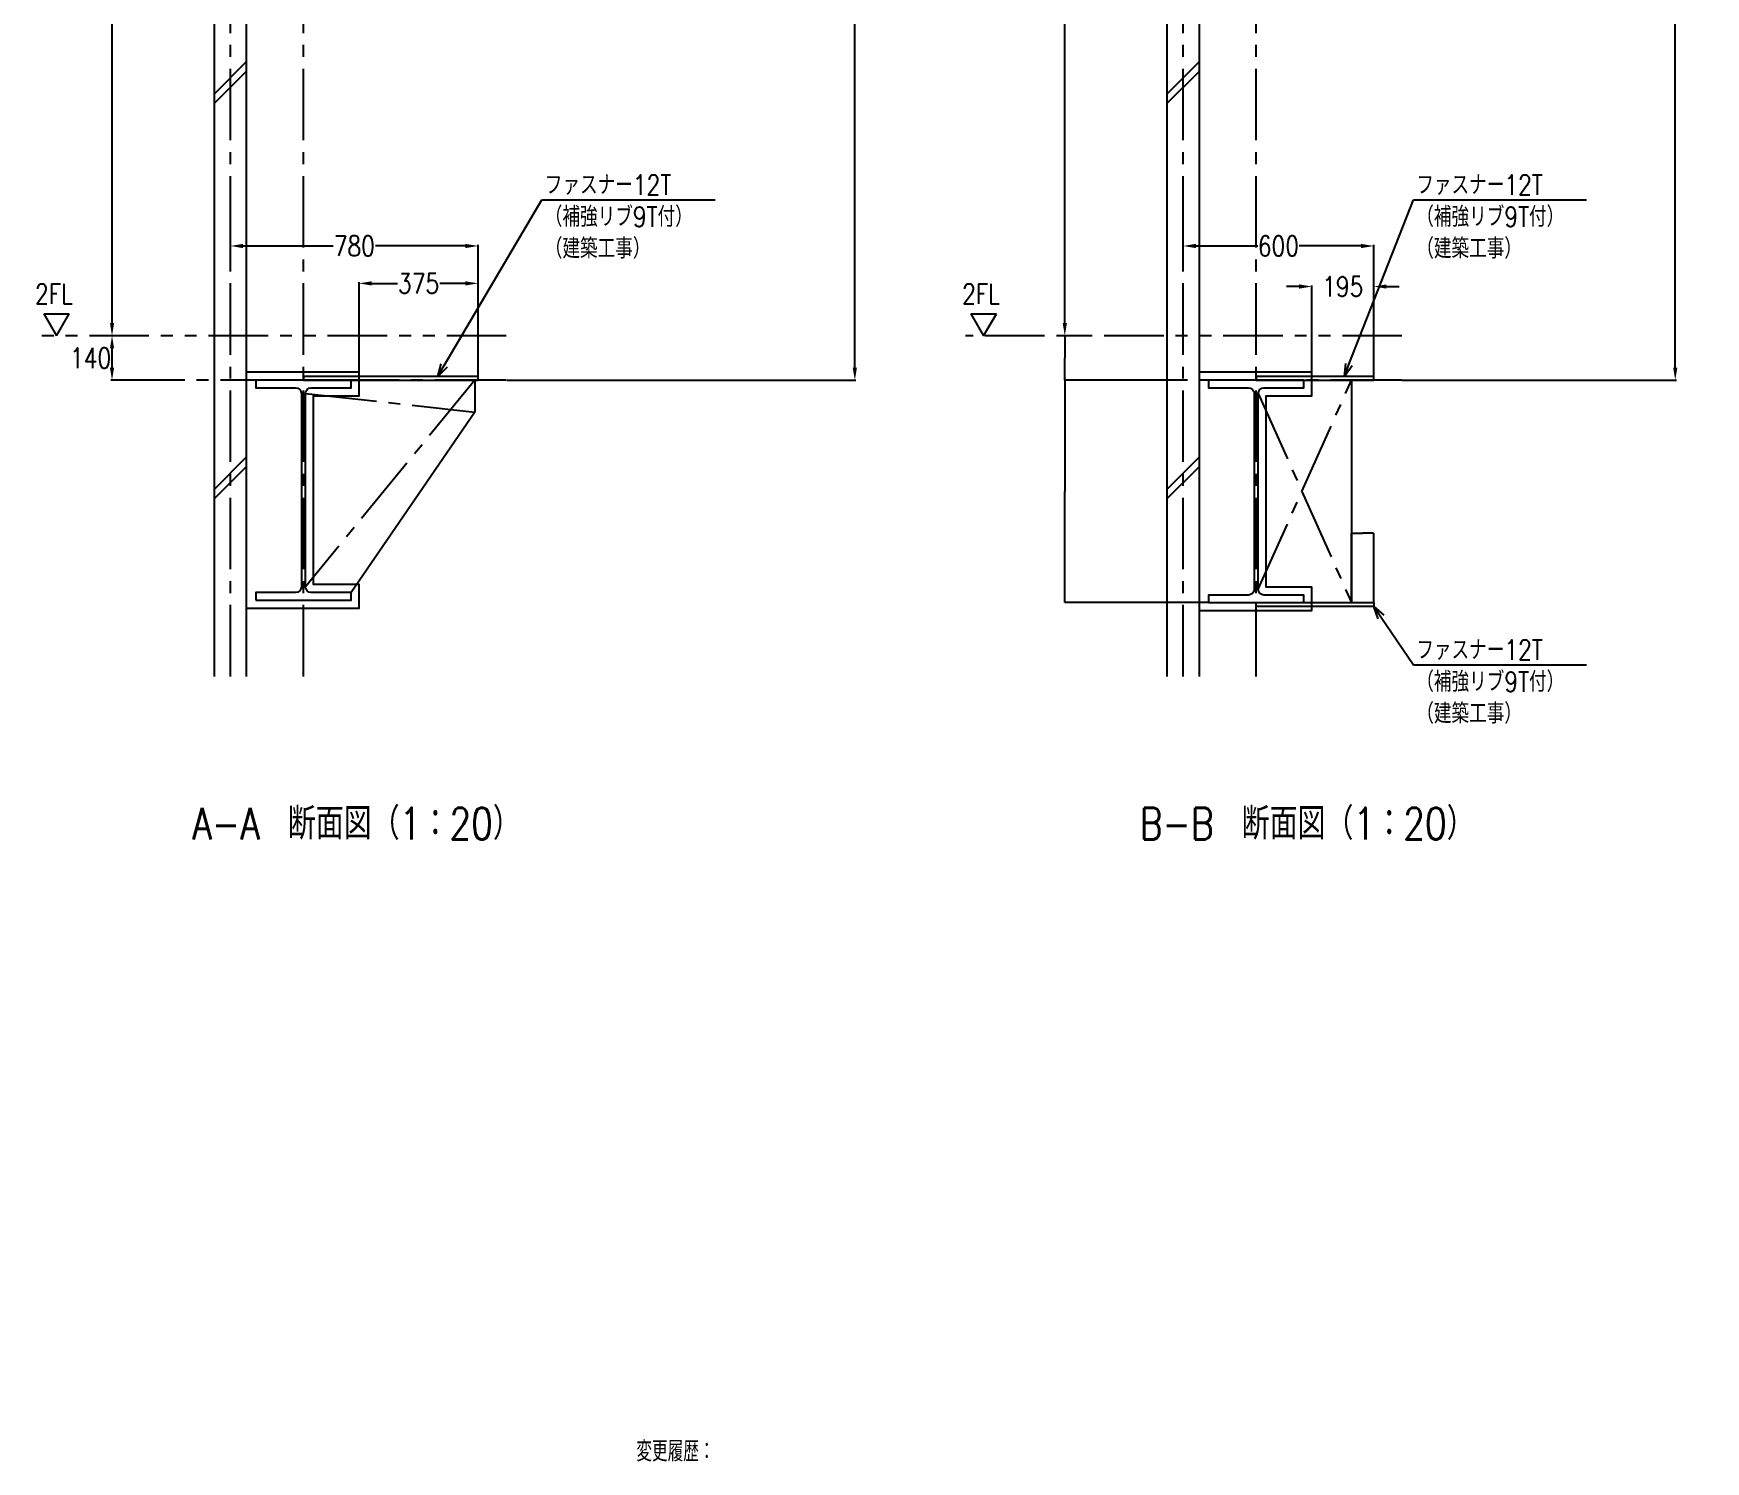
# Model space of a CAD drawing. Extents: x 1780 to 16224, y 361 to 9566.
# Drawn here: x 1817 to 7082, y 601 to 5096 of the extents above; entities that cross this region are included whole.
import ezdxf
from ezdxf.enums import TextEntityAlignment as Align

# ---------------------------------------------------------------- set-up
doc = ezdxf.new("R2010")
doc.units = 0
doc.header["$LTSCALE"] = 300
doc.header["$MEASUREMENT"] = 0
doc.linetypes.add('CENTER2', pattern=[1.125, 0.75, -0.125, 0.125, -0.125])
doc.linetypes.add('PHANTOM2', pattern=[1.25, 0.625, -0.125, 0.125, -0.125, 0.125, -0.125])
doc.layers.get('0').update_dxf_attribs({"linetype": 'CONTINUOUS'})
doc.layers.get('DEFPOINTS').update_dxf_attribs({"color": 8, "linetype": 'CONTINUOUS'})
for name, color, linetype in [('01-寸法１', 6, 'CONTINUOUS'), ('01-梁_S', 7, 'CONTINUOUS'), ('ZZ-BUILD-AXIS-T', 7, 'CENTER2'), ('ZZ-BUILD-W', 3, 'CONTINUOUS'), ('ZZ-COMMENT', 6, 'CONTINUOUS'), ('ZZ-DIM-COM1', 6, 'CONTINUOUS'), ('ZZ-OBJE', 3, 'CONTINUOUS'), ('ZZ-TITLE', 4, 'CONTINUOUS')]:
    doc.layers.add(name, color=color, linetype=linetype)
doc.styles.add('KANSIM', font='SIMPLEX.shx', dxfattribs={"width": 0.7, "bigfont": 'extfont2.shx'})
doc.styles.add('MITOH', font='romans.shx', dxfattribs={"width": 0.8, "bigfont": 'extfont.shx'})
doc.dimstyles.get("Standard").update_dxf_attribs({"dimtxt": 0.18, "dimasz": 0.18, "dimexe": 0.18, "dimexo": 0.0625, "dimgap": 0.09, "dimtad": 0, "dimtih": 1, "dimtoh": 1, "dimzin": 0, "dimdsep": 46, "dimtxsty": 'MITOH', "dimcen": 0.09, "dimadec": 0, "dimazin": 0, "dimtfac": 1, "dimtofl": 0, "dimtmove": 2, "dimatfit": 3, "dimfxl": 1, "dimtolj": 1, "dimarcsym": 0})

# ---------------------------------------------------------------- blocks, each defined once
blk = doc.blocks.new('*D826')
at = {"layer": 'DEFPOINTS', "color": 0, "transparency": 16777216}
for p in [(2064.9, 4144.5), (2120, 4144.5), (2120, 4004.5)]:
    blk.add_point(p, dxfattribs=at)
at = {"layer": 'ZZ-DIM-COM1', "color": 0, "lineweight": -2, "transparency": 16777216}
for p, q in [((2118.8, 4144.5), (2061.3, 4144.5)), ((2064.9, 4044.5), (2064.9, 4104.5)), ((2118.8, 4004.5), (2061.3, 4004.5))]:
    blk.add_line(p, q, dxfattribs=at)
at = {"layer": 'ZZ-DIM-COM1', "color": 0, "transparency": 16777216}
for points in [[(2058.3, 4104.5), (2071.6, 4104.5), (2064.9, 4144.5)], [(2058.3, 4044.5), (2071.6, 4044.5), (2064.9, 4004.5)]]:
    blk.add_solid(points, dxfattribs=at)
at = {"layer": 'ZZ-DIM-COM1', "color": 0, "transparency": 16777216, "insert": (1997.4, 4074.5), "char_height": 63, "attachment_point": 5, "style": 'MITOH'}
blk.add_mtext('\\A1;140', dxfattribs=at)
blk = doc.blocks.new('*D827')
at = {"layer": 'DEFPOINTS', "color": 0, "transparency": 16777216}
for p in [(3217.6, 4427.1), (2437.6, 4371.4), (3217.6, 4016.5)]:
    blk.add_point(p, dxfattribs=at)
at = {"layer": 'ZZ-DIM-COM1', "color": 0, "lineweight": -2, "transparency": 16777216}
for p, q in [((2437.6, 4372.6), (2437.6, 4430.7)), ((2477.6, 4427.1), (2761, 4427.1)), ((3177.6, 4427.1), (2894.2, 4427.1)), ((3217.6, 4017.7), (3217.6, 4430.7))]:
    blk.add_line(p, q, dxfattribs=at)
at = {"layer": 'ZZ-DIM-COM1', "color": 0, "transparency": 16777216}
for points in [[(2477.6, 4433.7), (2477.6, 4420.4), (2437.6, 4427.1)], [(3177.6, 4433.7), (3177.6, 4420.4), (3217.6, 4427.1)]]:
    blk.add_solid(points, dxfattribs=at)
at = {"layer": 'ZZ-DIM-COM1', "color": 0, "transparency": 16777216, "insert": (2827.6, 4427.1), "char_height": 63, "attachment_point": 5, "style": 'MITOH'}
blk.add_mtext('\\A1;780', dxfattribs=at)
blk = doc.blocks.new('*U568')
at = {"layer": 'ZZ-TITLE', "style": 'MITOH', "width": 0.8}
blk.add_text('A-A\u3000断面図（1：20）', height=100, dxfattribs=at).set_placement((2249.2, 2559.2))
blk = doc.blocks.new('*D862')
at = {"layer": 'DEFPOINTS', "color": 0, "transparency": 16777216}
for p in [(2064.9, 7814.5), (2387.6, 7814.5), (2120, 4144.5)]:
    blk.add_point(p, dxfattribs=at)
at = {"layer": 'ZZ-DIM-COM1', "color": 0, "lineweight": -2, "transparency": 16777216}
for p, q in [((2386.4, 7814.5), (2061.3, 7814.5)), ((2064.9, 7774.5), (2064.9, 6012.8)), ((2064.9, 4184.5), (2064.9, 5946.2)), ((2118.8, 4144.5), (2061.3, 4144.5))]:
    blk.add_line(p, q, dxfattribs=at)
at = {"layer": 'ZZ-DIM-COM1', "color": 0, "transparency": 16777216}
for points in [[(2058.3, 7774.5), (2071.6, 7774.5), (2064.9, 7814.5)], [(2058.3, 4184.5), (2071.6, 4184.5), (2064.9, 4144.5)]]:
    blk.add_solid(points, dxfattribs=at)
at = {"layer": 'ZZ-DIM-COM1', "color": 0, "transparency": 16777216, "insert": (2064.9, 5979.5), "char_height": 63, "attachment_point": 5, "style": 'MITOH'}
blk.add_mtext('\\A1;3670', dxfattribs=at)
blk = doc.blocks.new('*D864')
at = {"layer": 'DEFPOINTS', "color": 0, "transparency": 16777216}
for p in [(5064.9, 4144.5), (5120, 4144.5), (5120, 4004.5)]:
    blk.add_point(p, dxfattribs=at)
at = {"layer": 'ZZ-DIM-COM1', "color": 0, "lineweight": -2, "transparency": 16777216}
for p, q in [((5119.9, 4144.5), (5064.7, 4144.5)), ((5064.9, 4144.3), (5064.9, 4074.6)), ((5064.9, 4004.6), (5064.9, 4074.3)), ((5119.9, 4004.5), (5064.7, 4004.5))]:
    blk.add_line(p, q, dxfattribs=at)
at = {"layer": 'ZZ-DIM-COM1', "color": 0, "transparency": 16777216}
for points in [[(5064.9, 4144.3), (5065, 4144.3), (5064.9, 4144.5)], [(5064.9, 4004.6), (5065, 4004.6), (5064.9, 4004.5)]]:
    blk.add_solid(points, dxfattribs=at)
at = {"layer": 'ZZ-DIM-COM1', "color": 0, "transparency": 16777216, "insert": (5064.9, 4074.5), "char_height": 0.18, "attachment_point": 5, "style": 'MITOH'}
blk.add_mtext('\\A1;140.00', dxfattribs=at)
blk = doc.blocks.new('*D865')
at = {"layer": 'DEFPOINTS', "color": 0, "transparency": 16777216}
for p in [(6037.6, 4427.1), (5437.6, 4371.4), (6037.6, 4016.5)]:
    blk.add_point(p, dxfattribs=at)
at = {"layer": 'ZZ-DIM-COM1', "color": 0, "lineweight": -2, "transparency": 16777216}
for p, q in [((5437.6, 4372.6), (5437.6, 4430.7)), ((5477.6, 4427.1), (5672.2, 4427.1)), ((5997.6, 4427.1), (5803, 4427.1)), ((6037.6, 4017.7), (6037.6, 4430.7))]:
    blk.add_line(p, q, dxfattribs=at)
at = {"layer": 'ZZ-DIM-COM1', "color": 0, "transparency": 16777216}
for points in [[(5477.6, 4433.7), (5477.6, 4420.4), (5437.6, 4427.1)], [(5997.6, 4433.7), (5997.6, 4420.4), (6037.6, 4427.1)]]:
    blk.add_solid(points, dxfattribs=at)
at = {"layer": 'ZZ-DIM-COM1', "color": 0, "transparency": 16777216, "insert": (5737.6, 4427.1), "char_height": 63, "attachment_point": 5, "style": 'MITOH'}
blk.add_mtext('\\A1;600', dxfattribs=at)
blk = doc.blocks.new('*U570')
at = {"layer": 'ZZ-TITLE', "style": 'MITOH', "width": 0.8}
blk.add_text('B-B\u3000断面図（1：20）', height=100, dxfattribs=at).set_placement((5232, 2559.2))
blk = doc.blocks.new('*D871')
at = {"layer": 'DEFPOINTS', "color": 0, "transparency": 16777216}
for p in [(5064.9, 7814.5), (5387.6, 7814.5), (5120, 4144.5)]:
    blk.add_point(p, dxfattribs=at)
at = {"layer": 'ZZ-DIM-COM1', "color": 0, "lineweight": -2, "transparency": 16777216}
for p, q in [((5386.4, 7814.5), (5061.3, 7814.5)), ((5064.9, 7774.5), (5064.9, 6012.8)), ((5064.9, 4184.5), (5064.9, 5946.2)), ((5118.8, 4144.5), (5061.3, 4144.5))]:
    blk.add_line(p, q, dxfattribs=at)
at = {"layer": 'ZZ-DIM-COM1', "color": 0, "transparency": 16777216}
for points in [[(5058.3, 7774.5), (5071.6, 7774.5), (5064.9, 7814.5)], [(5058.3, 4184.5), (5071.6, 4184.5), (5064.9, 4144.5)]]:
    blk.add_solid(points, dxfattribs=at)
at = {"layer": 'ZZ-DIM-COM1', "color": 0, "transparency": 16777216, "insert": (5064.9, 5979.5), "char_height": 63, "attachment_point": 5, "style": 'MITOH'}
blk.add_mtext('\\A1;3670', dxfattribs=at)
blk = doc.blocks.new('_OPEN30')
at = {"color": 0, "linetype": 'ByBlock'}
for p, q in [((-1, 0.27), (0, 0)), ((0, 0), (-1, -0.27)), ((0, 0), (-1, 0))]:
    blk.add_line(p, q, dxfattribs=at)
blk = doc.blocks.new('*U684')
at = {"layer": 'ZZ-COMMENT'}
blk.add_lwpolyline([(3042.4, 4050.9), (3349.8, 4572.3)], dxfattribs=at)
at = {"layer": 'ZZ-COMMENT', "xscale": 40, "yscale": 40, "zscale": 40, "rotation": 239.47748746007}
blk.add_blockref('_OPEN30', (3022.1, 4016.5), dxfattribs=at)
blk = doc.blocks.new('*U685')
at = {"layer": 'ZZ-COMMENT'}
blk.add_lwpolyline([(5891.1, 4053.7), (6093.7, 4572.3)], dxfattribs=at)
at = {"layer": 'ZZ-COMMENT', "xscale": 40, "yscale": 40, "zscale": 40, "rotation": 248.6575226991722}
blk.add_blockref('_OPEN30', (5876.5, 4016.5), dxfattribs=at)
blk = doc.blocks.new('*D882')
at = {"layer": 'DEFPOINTS', "color": 0, "transparency": 16777216}
for p in [(3217.6, 4309.4), (2842.6, 4029.5), (3217.6, 4016.5)]:
    blk.add_point(p, dxfattribs=at)
at = {"layer": 'ZZ-DIM-COM1', "color": 0, "lineweight": -2, "transparency": 16777216}
for p, q in [((2842.6, 4030.7), (2842.6, 4313)), ((2882.6, 4309.4), (2963.5, 4309.4)), ((3177.6, 4309.4), (3096.7, 4309.4)), ((3217.6, 4017.7), (3217.6, 4313))]:
    blk.add_line(p, q, dxfattribs=at)
at = {"layer": 'ZZ-DIM-COM1', "color": 0, "transparency": 16777216}
for points in [[(2882.6, 4316), (2882.6, 4302.7), (2842.6, 4309.4)], [(3177.6, 4316), (3177.6, 4302.7), (3217.6, 4309.4)]]:
    blk.add_solid(points, dxfattribs=at)
at = {"layer": 'ZZ-DIM-COM1', "color": 0, "transparency": 16777216, "insert": (3030.1, 4309.4), "char_height": 63, "attachment_point": 5, "style": 'MITOH'}
blk.add_mtext('\\A1;375', dxfattribs=at)
blk = doc.blocks.new('*D883')
at = {"layer": 'DEFPOINTS', "color": 0, "transparency": 16777216}
for p in [(6037.6, 4299.5), (5842.6, 4029.5), (6037.6, 4016.5)]:
    blk.add_point(p, dxfattribs=at)
at = {"layer": 'ZZ-DIM-COM1', "color": 0, "lineweight": -2, "transparency": 16777216}
for p, q in [((5802.6, 4299.5), (5762.6, 4299.5)), ((5842.6, 4030.7), (5842.6, 4303.1)), ((6037.6, 4017.7), (6037.6, 4303.1)), ((6077.6, 4299.5), (6117.6, 4299.5))]:
    blk.add_line(p, q, dxfattribs=at)
at = {"layer": 'ZZ-DIM-COM1', "color": 0, "transparency": 16777216}
for points in [[(5802.6, 4306.1), (5802.6, 4292.8), (5842.6, 4299.5)], [(6077.6, 4306.1), (6077.6, 4292.8), (6037.6, 4299.5)]]:
    blk.add_solid(points, dxfattribs=at)
at = {"layer": 'ZZ-DIM-COM1', "color": 0, "transparency": 16777216, "insert": (5940.1, 4299.5), "char_height": 63, "attachment_point": 5, "style": 'MITOH'}
blk.add_mtext('\\A1;195', dxfattribs=at)
blk = doc.blocks.new('*D886')
at = {"layer": 'DEFPOINTS', "color": 0, "transparency": 16777216}
for p in [(6037.6, 3523.5), (5967.6, 3304.5), (6037.6, 3304.5)]:
    blk.add_point(p, dxfattribs=at)
at = {"layer": 'ZZ-DIM-COM1', "color": 0, "lineweight": -2, "transparency": 16777216}
for p, q in [((5967.6, 3304.5), (5967.6, 3523.7)), ((5967.8, 3523.5), (6002.2, 3523.5)), ((6037.4, 3523.5), (6003, 3523.5)), ((6037.6, 3304.5), (6037.6, 3523.7))]:
    blk.add_line(p, q, dxfattribs=at)
at = {"layer": 'ZZ-DIM-COM1', "color": 0, "transparency": 16777216}
for points in [[(5967.8, 3523.6), (5967.8, 3523.5), (5967.6, 3523.5)], [(6037.4, 3523.6), (6037.4, 3523.5), (6037.6, 3523.5)]]:
    blk.add_solid(points, dxfattribs=at)
at = {"layer": 'ZZ-DIM-COM1', "color": 0, "transparency": 16777216, "insert": (6002.6, 3523.5), "char_height": 0.18, "attachment_point": 5, "style": 'MITOH'}
blk.add_mtext('\\A1;70.00', dxfattribs=at)
blk = doc.blocks.new('*U805')
at = {"layer": 'ZZ-COMMENT'}
blk.add_lwpolyline([(5991.4, 3259.4), (6093.7, 3108.7)], dxfattribs=at)
at = {"layer": 'ZZ-COMMENT', "xscale": 40, "yscale": 40, "zscale": 40, "rotation": 124.1747700630408}
blk.add_blockref('_OPEN30', (5969, 3292.5), dxfattribs=at)
blk = doc.blocks.new('*D888')
at = {"layer": 'DEFPOINTS', "color": 0, "transparency": 16777216}
for p in [(6667.6, 7564.5), (6987, 7564.5), (6126.3, 4004.5)]:
    blk.add_point(p, dxfattribs=at)
at = {"layer": 'ZZ-DIM-COM1', "color": 0, "lineweight": -2, "transparency": 16777216}
for p, q in [((6668.9, 7564.5), (6990.6, 7564.5)), ((6987, 7524.5), (6987, 5817.8)), ((6987, 4044.5), (6987, 5751.2)), ((6127.6, 4004.5), (6990.6, 4004.5))]:
    blk.add_line(p, q, dxfattribs=at)
at = {"layer": 'ZZ-DIM-COM1', "color": 0, "transparency": 16777216}
for points in [[(6980.4, 7524.5), (6993.7, 7524.5), (6987, 7564.5)], [(6980.4, 4044.5), (6993.7, 4044.5), (6987, 4004.5)]]:
    blk.add_solid(points, dxfattribs=at)
at = {"layer": 'ZZ-DIM-COM1', "color": 0, "transparency": 16777216, "insert": (6987, 5784.5), "char_height": 63, "attachment_point": 5, "style": 'MITOH'}
blk.add_mtext('\\A1;3560', dxfattribs=at)
blk = doc.blocks.new('*D889')
at = {"layer": 'DEFPOINTS', "color": 0, "transparency": 16777216}
for p in [(4167.6, 7564.5), (4403.8, 7564.5), (3306.3, 4004.5)]:
    blk.add_point(p, dxfattribs=at)
at = {"layer": 'ZZ-DIM-COM1', "color": 0, "lineweight": -2, "transparency": 16777216}
for p, q in [((4168.9, 7564.5), (4407.4, 7564.5)), ((4403.8, 7524.5), (4403.8, 5817.8)), ((4403.8, 4044.5), (4403.8, 5751.2)), ((3307.6, 4004.5), (4407.4, 4004.5))]:
    blk.add_line(p, q, dxfattribs=at)
at = {"layer": 'ZZ-DIM-COM1', "color": 0, "transparency": 16777216}
for points in [[(4397.1, 7524.5), (4410.5, 7524.5), (4403.8, 7564.5)], [(4397.1, 4044.5), (4410.5, 4044.5), (4403.8, 4004.5)]]:
    blk.add_solid(points, dxfattribs=at)
at = {"layer": 'ZZ-DIM-COM1', "color": 0, "transparency": 16777216, "insert": (4403.8, 5784.5), "char_height": 63, "attachment_point": 5, "style": 'MITOH'}
blk.add_mtext('\\A1;3560', dxfattribs=at)
blk = doc.blocks.new('*D892')
at = {"layer": 'DEFPOINTS', "color": 0, "transparency": 16777216}
for p in [(5387.6, 4004.5), (5064.9, 3304.5), (5517.6, 3304.5)]:
    blk.add_point(p, dxfattribs=at)
at = {"layer": 'ZZ-DIM-COM1', "color": 0, "lineweight": -2, "transparency": 16777216}
for p, q in [((5387.5, 4004.5), (5064.7, 4004.5)), ((5064.9, 4004.3), (5064.9, 3654.6)), ((5064.9, 3304.6), (5064.9, 3654.3)), ((5517.5, 3304.5), (5064.7, 3304.5))]:
    blk.add_line(p, q, dxfattribs=at)
at = {"layer": 'ZZ-DIM-COM1', "color": 0, "transparency": 16777216}
for points in [[(5064.9, 4004.3), (5065, 4004.3), (5064.9, 4004.5)], [(5064.9, 3304.6), (5065, 3304.6), (5064.9, 3304.5)]]:
    blk.add_solid(points, dxfattribs=at)
at = {"layer": 'ZZ-DIM-COM1', "color": 0, "transparency": 16777216, "insert": (5064.9, 3654.5), "char_height": 0.18, "attachment_point": 5, "style": 'MITOH'}
blk.add_mtext('\\A1;700.00', dxfattribs=at)

msp = doc.modelspace()

# ---------------------------------------------------------------- linework, layer by layer
for p, q in [((1850.279, 4213.745), (1930.279, 4213.745)), ((1850.279, 4213.745), (1890.279, 4144.463)), ((1890.279, 4144.463), (1930.279, 4213.745)), ((4769.374, 4213.745), (4849.374, 4213.745)), ((4769.374, 4213.745), (4809.374, 4144.463)), ((4809.374, 4144.463), (4849.374, 4213.745))]:
    msp.add_line(p, q)
at = {"layer": '01-寸法１'}
for p, q in [((3418.427, 4572.258), (3963.937, 4572.258)), ((6162.356, 4572.258), (6707.865, 4572.258)), ((6162.356, 3108.726), (6707.865, 3108.726))]:
    msp.add_line(p, q, dxfattribs=at)
at = {"layer": '01-梁_S'}
for points in [[(2487.607, 3287.463), (2842.607, 3287.463), (2842.607, 3361.463), (2699.107, 3361.463), (2699.107, 3955.463), (2842.607, 3955.463), (2842.607, 4029.463), (2487.607, 4029.463)], [(5487.607, 3279.463), (5842.607, 3279.463), (5842.607, 3353.463), (5699.107, 3353.463), (5699.107, 3955.463), (5842.607, 3955.463), (5842.607, 4029.463), (5487.607, 4029.463)]]:
    msp.add_lwpolyline(points, dxfattribs=at)
for points in [[(2517.607, 3312.463), (2817.607, 3312.463), (2817.607, 3336.463), (2692.107, 3336.463, -0.414), (2674.107, 3354.463), (2674.107, 3962.463, -0.414), (2692.107, 3980.463), (2817.607, 3980.463), (2817.607, 4004.463), (2517.607, 4004.463), (2517.607, 3980.463), (2643.107, 3980.463, -0.414), (2661.107, 3962.463), (2661.107, 3354.463, -0.414), (2643.107, 3336.463), (2517.607, 3336.463), (2517.607, 3312.463)], [(5517.607, 3304.463), (5817.607, 3304.463), (5817.607, 3328.463), (5692.107, 3328.463, -0.414), (5674.107, 3346.463), (5674.107, 3962.463, -0.414), (5692.107, 3980.463), (5817.607, 3980.463), (5817.607, 4004.463), (5517.607, 4004.463), (5517.607, 3980.463), (5643.107, 3980.463, -0.414), (5661.107, 3962.463), (5661.107, 3346.463, -0.414), (5643.107, 3328.463), (5517.607, 3328.463), (5517.607, 3304.463)]]:
    msp.add_lwpolyline(points, format="xyb", dxfattribs=at)
at = {"layer": 'ZZ-BUILD-AXIS-T', "linetype": 'CENTER2'}
for p, q in [((2437.607, 3072.188), (2437.607, 9325.633)), ((5437.607, 3072.188), (5437.607, 9325.633)), ((2667.607, 3072.188), (2667.607, 9235.522)), ((5667.607, 3072.188), (5667.607, 9235.522)), ((3306.319, 4004.463), (2120.009, 4004.463)), ((3207.607, 4004.463), (2674.107, 3354.463)), ((6126.319, 4004.463), (5120.009, 4004.463)), ((5674.107, 3346.463), (5967.607, 4004.463)), ((2674.107, 3962.463), (3207.607, 3904.463)), ((5674.107, 3962.463), (5967.607, 3304.463))]:
    msp.add_line(p, q, dxfattribs=at)
at = {"layer": 'ZZ-BUILD-W', "linetype": 'Continuous'}
for p, q in [((2387.607, 3072.188), (2387.607, 8944.463)), ((2487.607, 8944.463), (2487.607, 3072.188)), ((5387.607, 3072.188), (5387.607, 8944.463)), ((5487.607, 8944.463), (5487.607, 3072.188))]:
    msp.add_line(p, q, dxfattribs=at)
at = {"layer": 'ZZ-BUILD-W', "color": 7, "linetype": 'Continuous'}
for p, q in [((2387.607, 4906.342), (2487.607, 5006.342)), ((5387.607, 4906.342), (5487.607, 5006.342)), ((2387.607, 4876.342), (2487.607, 4976.342)), ((5387.607, 4876.342), (5487.607, 4976.342)), ((2387.607, 3661.983), (2487.607, 3761.983)), ((5387.607, 3661.983), (5487.607, 3761.983)), ((2387.607, 3631.983), (2487.607, 3731.983)), ((5387.607, 3631.983), (5487.607, 3731.983))]:
    msp.add_line(p, q, dxfattribs=at)
at = {"layer": 'ZZ-BUILD-W', "color": 5, "linetype": 'PHANTOM2'}
for p, q in [((3306.319, 4144.463), (1817.464, 4144.463)), ((6126.319, 4144.463), (4752.528, 4144.463))]:
    msp.add_line(p, q, dxfattribs=at)
at = {"layer": 'ZZ-OBJE', "linetype": 'Continuous'}
for p, q in [((3207.607, 4004.463), (3207.607, 3904.463)), ((5967.607, 4004.463), (5967.607, 3304.463)), ((3207.607, 3904.463), (2817.607, 3336.463))]:
    msp.add_line(p, q, dxfattribs=at)
for points in [[(2667.607, 4004.463), (3217.607, 4004.463), (3217.607, 4016.463), (2667.607, 4016.463)], [(5667.607, 4004.463), (6037.607, 4004.463), (6037.607, 4016.463), (5667.607, 4016.463)], [(5667.607, 3304.463), (6037.607, 3304.463), (6037.607, 3292.463), (5667.607, 3292.463)]]:
    msp.add_lwpolyline(points, close=True, dxfattribs=at)

# ---------------------------------------------------------------- block references
at = {"layer": 'ZZ-DIM-COM1'}
for name in ['*U684', '*U685', '*U805', '*U568', '*U570']:
    msp.add_blockref(name, (68.636, 0), dxfattribs=at)

# ---------------------------------------------------------------- texts
at = {"layer": '01-寸法１', "style": 'MITOH', "width": 0.8}
for s, p in [('ファスナー12T', (3427.691, 4587.691)), ('ファスナー12T', (6171.62, 4587.691)), ('（補強リブ9T付）', (3427.691, 4487.691)), ('（補強リブ9T付）', (6171.62, 4487.691)), ('（建築工事）', (3427.691, 4387.691)), ('（建築工事）', (6171.62, 4387.691)), ('2FL', (1822.444, 4244.713)), ('2FL', (4741.54, 4244.713)), ('ファスナー12T', (6171.62, 3124.159)), ('（補強リブ9T付）', (6171.62, 3024.159)), ('（建築工事）', (6171.62, 2924.159))]:
    msp.add_text(s, height=63, dxfattribs=at).set_placement(p)
at = {"layer": 'DEFPOINTS', "style": 'KANSIM', "width": 0.7}
msp.add_text('変更履歴：', height=64, dxfattribs=at).set_placement((3715.793, 633.413), align=Align.MIDDLE_LEFT)

# ---------------------------------------------------------------- dimensions: what is measured, and where the dimension line sits
at = {"layer": 'ZZ-DIM-COM1'}
for base, p1, p2, picture, middle in [((2064.929, 7814.463), (2120.009, 4144.463), (2387.607, 7814.463), '*D862', (2064.929, 5979.463)), ((5064.929, 7814.463), (5120.009, 4144.463), (5387.607, 7814.463), '*D871', (5064.929, 5979.463)), ((4403.807, 7564.463), (3306.319, 4004.463), (4167.607, 7564.463), '*D889', (4403.807, 5784.463)), ((6987.039, 7564.463), (6126.319, 4004.463), (6667.607, 7564.463), '*D888', (6987.039, 5784.463)), ((2064.929, 4144.463), (2120.009, 4004.463), (2120.009, 4144.463), '*D826', (1997.429, 4074.463))]:
    dim = msp.add_linear_dim(base=base, p1=p1, p2=p2, angle=90, dimstyle='Standard', override={"dimscale": 20, "dimtxt": 3.15, "dimasz": 2, "dimdec": 0}, dxfattribs=at)
    dim.commit()
    dim.dimension.update_dxf_attribs({"geometry": picture, "text_midpoint": middle})
for base, p1, p2, picture, middle in [((3217.607, 4427.051), (2437.607, 4371.375), (3217.607, 4016.463), '*D827', (2827.607, 4427.051)), ((6037.607, 4427.051), (5437.607, 4371.375), (6037.607, 4016.463), '*D865', (5737.607, 4427.051)), ((3217.607, 4309.377), (2842.607, 4029.463), (3217.607, 4016.463), '*D882', (3030.107, 4309.377)), ((6037.607, 4299.478), (5842.607, 4029.463), (6037.607, 4016.463), '*D883', (5940.107, 4299.478))]:
    dim = msp.add_linear_dim(base=base, p1=p1, p2=p2, dimstyle='Standard', override={"dimscale": 20, "dimtxt": 3.15, "dimasz": 2, "dimdec": 0}, dxfattribs=at)
    dim.commit()
    dim.dimension.update_dxf_attribs({"geometry": picture, "text_midpoint": middle})
for base, p1, p2, picture, middle in [((5064.929, 4144.463), (5120.009, 4004.463), (5120.009, 4144.463), '*D864', (5064.929, 4074.463)), ((5064.929, 3304.463), (5387.607, 4004.463), (5517.607, 3304.463), '*D892', (5064.929, 3654.463))]:
    dim = msp.add_linear_dim(base=base, p1=p1, p2=p2, angle=90, dimstyle='Standard', dxfattribs=at)
    dim.commit()
    dim.dimension.update_dxf_attribs({"geometry": picture, "text_midpoint": middle})
dim = msp.add_linear_dim(base=(6037.607, 3523.534), p1=(5967.607, 3304.463), p2=(6037.607, 3304.463), dimstyle='Standard', dxfattribs=at)
dim.commit()
dim.dimension.update_dxf_attribs({"geometry": '*D886', "text_midpoint": (6002.607, 3523.534)})

doc.saveas('drawing.dxf')
